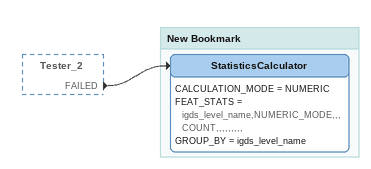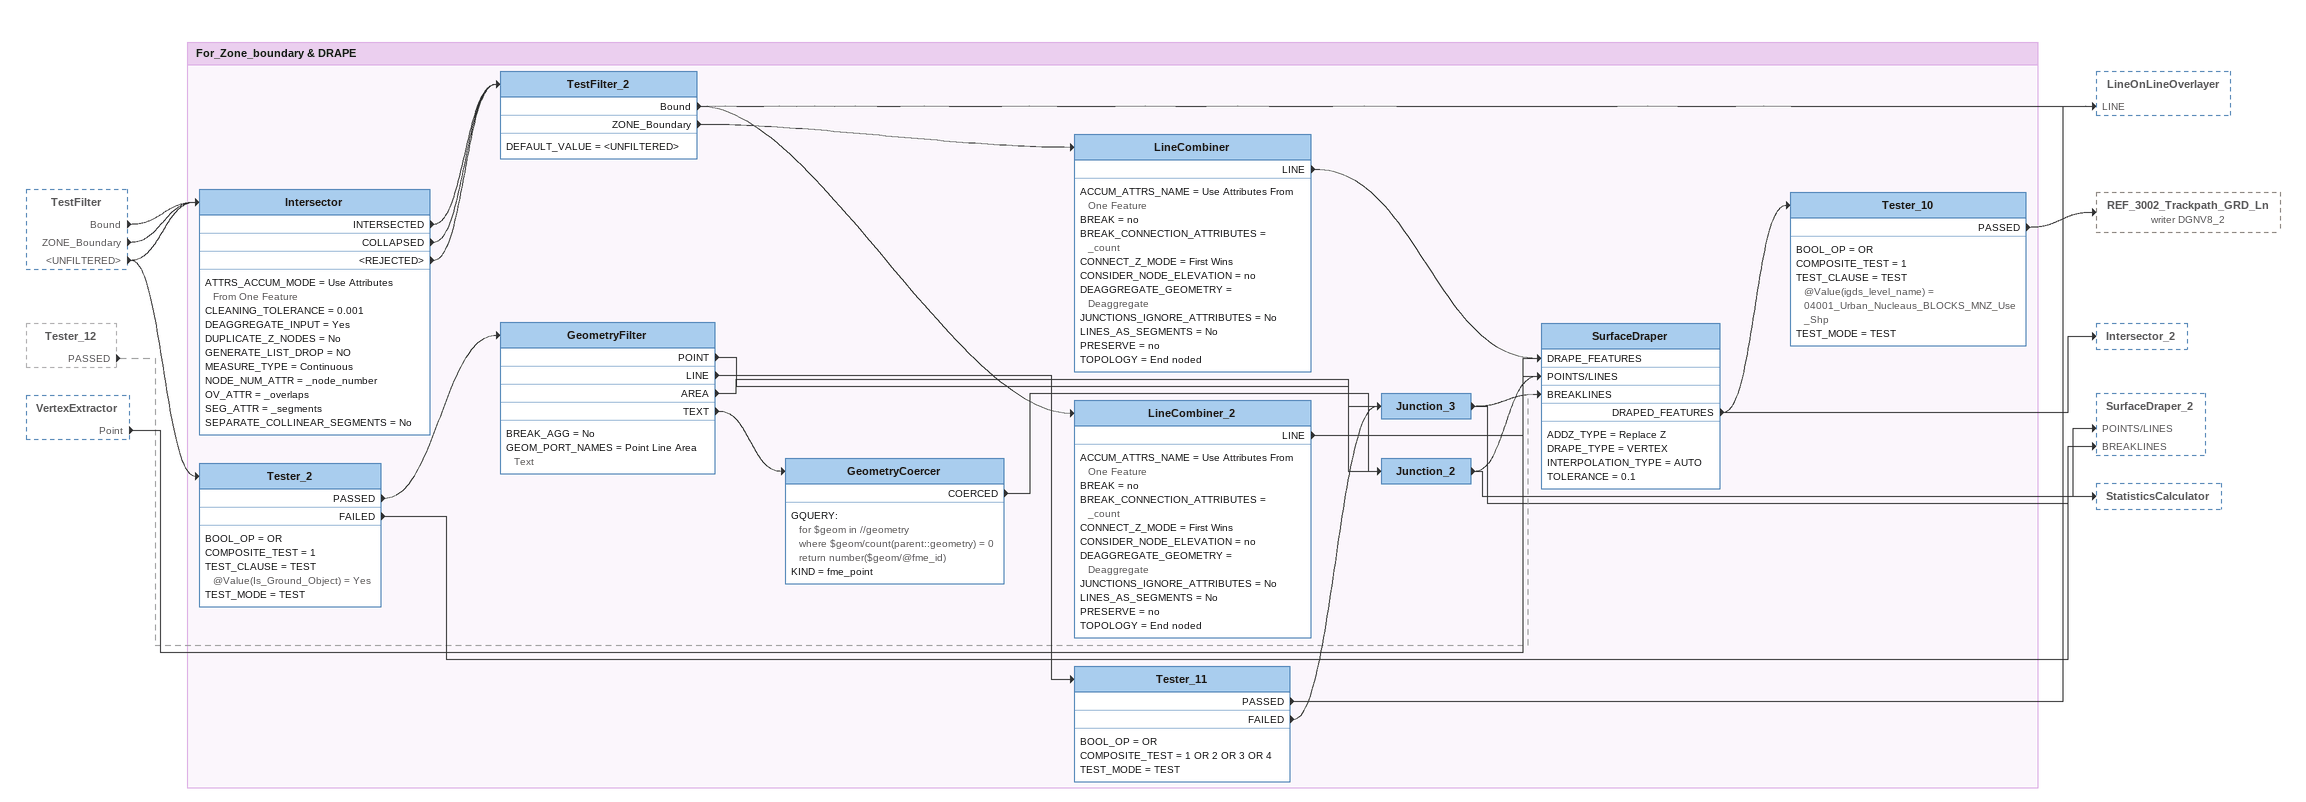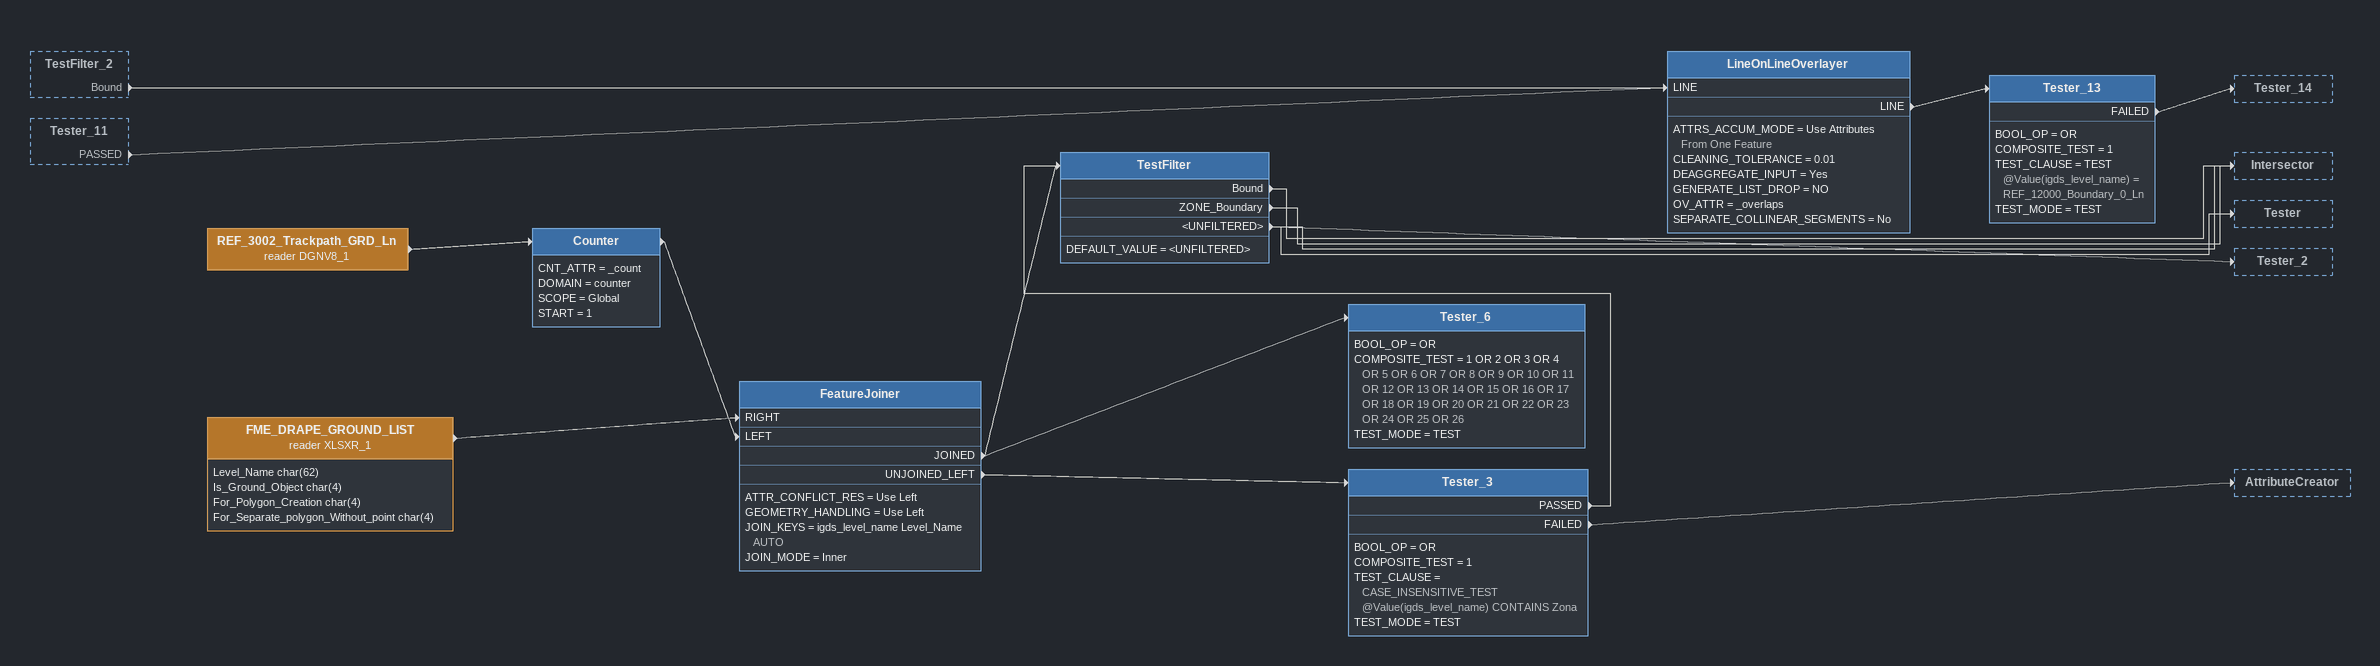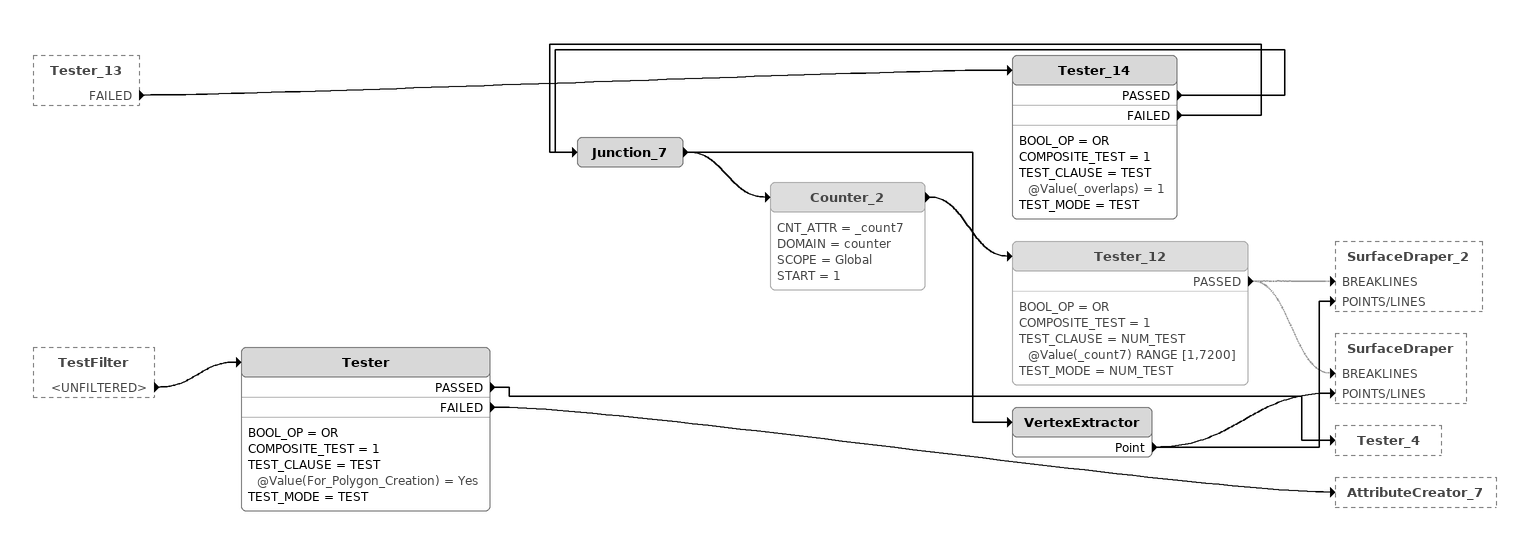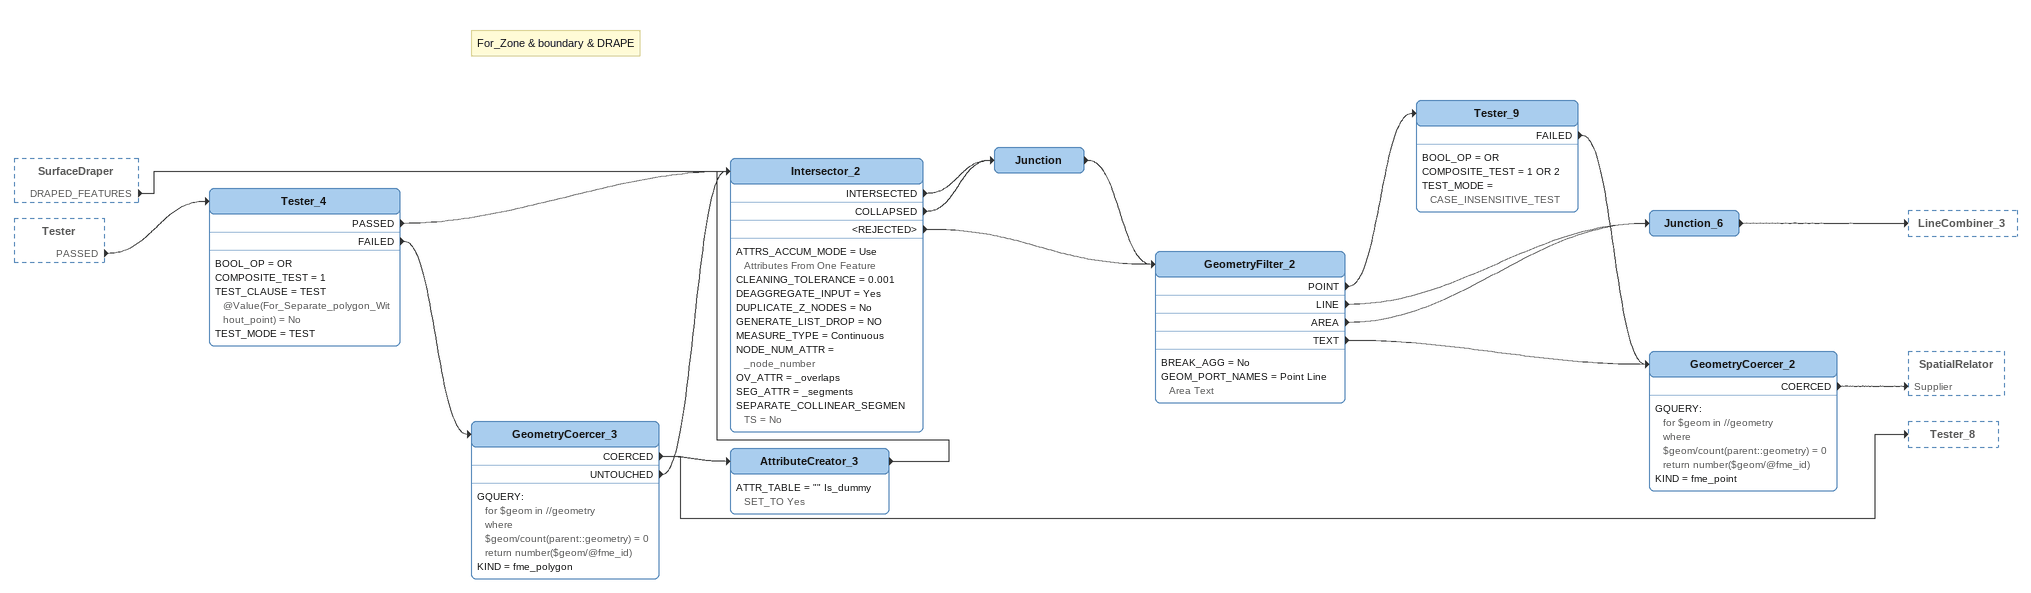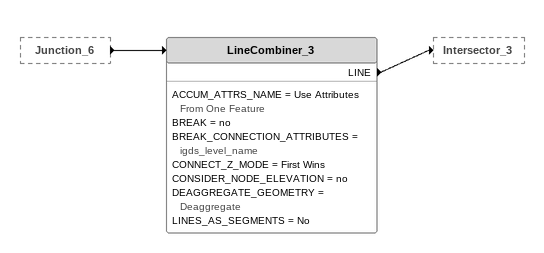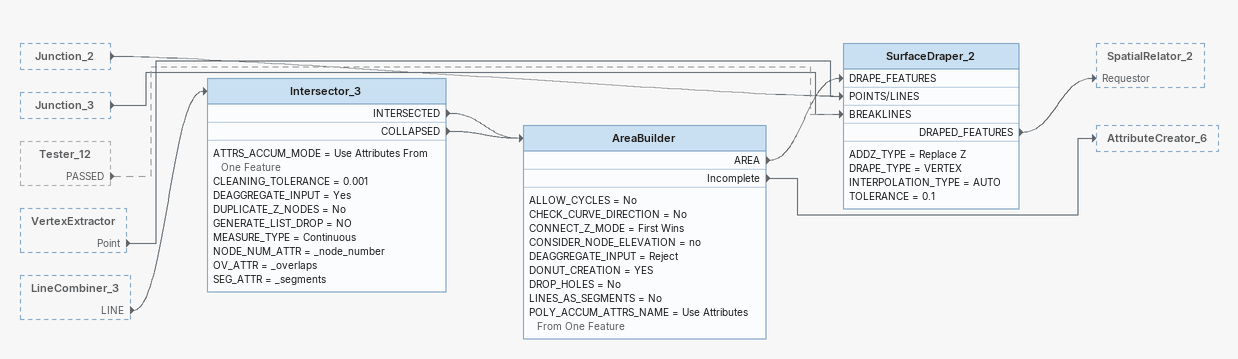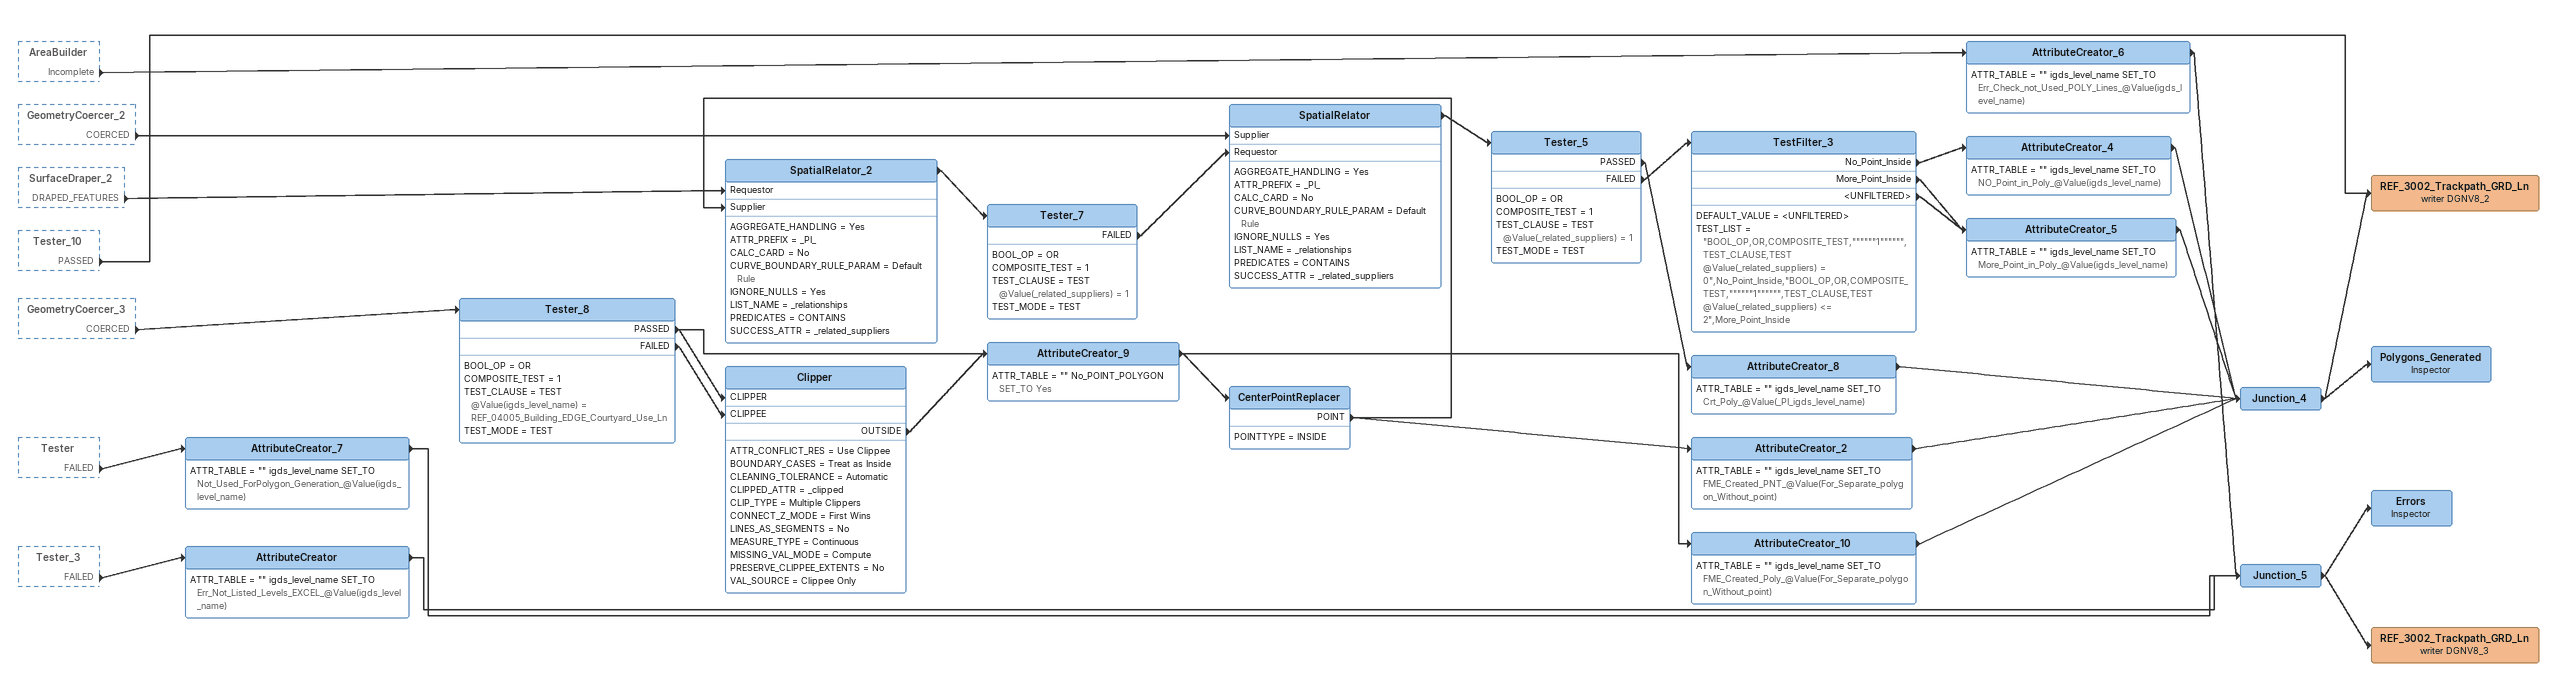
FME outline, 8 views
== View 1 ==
Tester_2 [outside]
    FAILED -> StatisticsCalculator

Bookmark: New Bookmark
StatisticsCalculator
    CALCULATION_MODE = NUMERIC
    FEAT_STATS = igds_level_name,NUMERIC_MODE,,,COUNT,,,,,,,,,
    GROUP_BY = igds_level_name

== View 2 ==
TestFilter [outside]
    Bound -> Intersector
    ZONE_Boundary -> Intersector
    <UNFILTERED> -> Intersector
    <UNFILTERED> -> Tester_2
Tester_12 [outside]
    PASSED -> SurfaceDraper [BREAKLINES] [off]
VertexExtractor [outside]
    Point -> SurfaceDraper [POINTS/LINES]

Bookmark: For_Zone_boundary & DRAPE
Intersector
    ATTRS_ACCUM_MODE = Use Attributes From One Feature
    CLEANING_TOLERANCE = 0.001
    DEAGGREGATE_INPUT = Yes
    DUPLICATE_Z_NODES = No
    GENERATE_LIST_DROP = NO
    MEASURE_TYPE = Continuous
    NODE_NUM_ATTR = _node_number
    OV_ATTR = _overlaps
    SEG_ATTR = _segments
    SEPARATE_COLLINEAR_SEGMENTS = No
    INTERSECTED -> TestFilter_2
    COLLAPSED -> TestFilter_2
    <REJECTED> -> TestFilter_2
TestFilter_2
    DEFAULT_VALUE = <UNFILTERED>
    Bound -> LineCombiner_2
    Bound -> LineOnLineOverlayer [LINE]
    ZONE_Boundary -> LineCombiner
LineCombiner
    ACCUM_ATTRS_NAME = Use Attributes From One Feature
    BREAK = no
    BREAK_CONNECTION_ATTRIBUTES = _count
    CONNECT_Z_MODE = First Wins
    CONSIDER_NODE_ELEVATION = no
    DEAGGREGATE_GEOMETRY = Deaggregate
    JUNCTIONS_IGNORE_ATTRIBUTES = No
    LINES_AS_SEGMENTS = No
    PRESERVE = no
    TOPOLOGY = End noded
    LINE -> SurfaceDraper [DRAPE_FEATURES]
LineCombiner_2
    ACCUM_ATTRS_NAME = Use Attributes From One Feature
    BREAK = no
    BREAK_CONNECTION_ATTRIBUTES = _count
    CONNECT_Z_MODE = First Wins
    CONSIDER_NODE_ELEVATION = no
    DEAGGREGATE_GEOMETRY = Deaggregate
    JUNCTIONS_IGNORE_ATTRIBUTES = No
    LINES_AS_SEGMENTS = No
    PRESERVE = no
    TOPOLOGY = End noded
    LINE -> SurfaceDraper [DRAPE_FEATURES]
Tester_2
    BOOL_OP = OR
    COMPOSITE_TEST = 1
    TEST_CLAUSE = TEST @Value(Is_Ground_Object) = Yes
    TEST_MODE = TEST
    PASSED -> GeometryFilter
    FAILED -> StatisticsCalculator
GeometryFilter
    BREAK_AGG = No
    GEOM_PORT_NAMES = Point Line Area Text
    POINT -> Junction_2
    LINE -> Tester_11
    AREA -> Junction_3
    TEXT -> GeometryCoercer
Tester_11
    BOOL_OP = OR
    COMPOSITE_TEST = 1 OR 2 OR 3 OR 4
    TEST_MODE = TEST
    PASSED -> LineOnLineOverlayer [LINE]
    FAILED -> Junction_3
Junction_3
    -> SurfaceDraper [BREAKLINES]
    -> SurfaceDraper_2 [BREAKLINES]
GeometryCoercer
    GQUERY:
      for $geom in //geometry
      where $geom/count(parent::geometry) = 0
      return number($geom/@fme_id)
    KIND = fme_point
    COERCED -> Junction_2
Junction_2
    -> SurfaceDraper [POINTS/LINES]
    -> SurfaceDraper_2 [POINTS/LINES]
SurfaceDraper
    ADDZ_TYPE = Replace Z
    DRAPE_TYPE = VERTEX
    INTERPOLATION_TYPE = AUTO
    TOLERANCE = 0.1
    DRAPED_FEATURES -> Intersector_2
    DRAPED_FEATURES -> Tester_10
Tester_10
    BOOL_OP = OR
    COMPOSITE_TEST = 1
    TEST_CLAUSE = TEST @Value(igds_level_name) = 04001_Urban_Nucleaus_BLOCKS_MNZ_Use_Shp
    TEST_MODE = TEST
    PASSED -> REF_3002_Trackpath_GRD_Ln (writer DGNV8_2)

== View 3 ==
TestFilter_2 [outside]
    Bound -> LineOnLineOverlayer [LINE]
Tester_11 [outside]
    PASSED -> LineOnLineOverlayer [LINE]
REF_3002_Trackpath_GRD_Ln (reader DGNV8_1)
    -> Counter
Counter
    CNT_ATTR = _count
    DOMAIN = counter
    SCOPE = Global
    START = 1
    -> FeatureJoiner [LEFT]
FME_DRAPE_GROUND_LIST (reader XLSXR_1)
    attributes: Level_Name char(62), Is_Ground_Object char(4), For_Polygon_Creation char(4), For_Separate_polygon_Without_point char(4)
    -> FeatureJoiner [RIGHT]
FeatureJoiner
    ATTR_CONFLICT_RES = Use Left
    GEOMETRY_HANDLING = Use Left
    JOIN_KEYS = igds_level_name Level_Name AUTO
    JOIN_MODE = Inner
    JOINED -> TestFilter
    JOINED -> Tester_6
    UNJOINED_LEFT -> Tester_3
Tester_6
    BOOL_OP = OR
    COMPOSITE_TEST = 1 OR 2 OR 3 OR 4 OR 5 OR 6 OR 7 OR 8 OR 9 OR 10 OR 11 OR 12 OR 13 OR 14 OR 15 OR 16 OR 17 OR 18 OR 19 OR 20 OR 21 OR 22 OR 23 OR 24 OR 25 OR 26
    TEST_MODE = TEST
Tester_3
    BOOL_OP = OR
    COMPOSITE_TEST = 1
    TEST_CLAUSE = CASE_INSENSITIVE_TEST @Value(igds_level_name) CONTAINS Zona
    TEST_MODE = TEST
    PASSED -> TestFilter
    FAILED -> AttributeCreator
TestFilter
    DEFAULT_VALUE = <UNFILTERED>
    Bound -> Intersector
    ZONE_Boundary -> Intersector
    <UNFILTERED> -> Intersector
    <UNFILTERED> -> Tester
    <UNFILTERED> -> Tester_2
LineOnLineOverlayer
    ATTRS_ACCUM_MODE = Use Attributes From One Feature
    CLEANING_TOLERANCE = 0.01
    DEAGGREGATE_INPUT = Yes
    GENERATE_LIST_DROP = NO
    OV_ATTR = _overlaps
    SEPARATE_COLLINEAR_SEGMENTS = No
    LINE -> Tester_13
Tester_13
    BOOL_OP = OR
    COMPOSITE_TEST = 1
    TEST_CLAUSE = TEST @Value(igds_level_name) = REF_12000_Boundary_0_Ln
    TEST_MODE = TEST
    FAILED -> Tester_14

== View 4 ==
Tester_13 [outside]
    FAILED -> Tester_14
TestFilter [outside]
    <UNFILTERED> -> Tester
Tester_14
    BOOL_OP = OR
    COMPOSITE_TEST = 1
    TEST_CLAUSE = TEST @Value(_overlaps) = 1
    TEST_MODE = TEST
    PASSED -> Junction_7
    FAILED -> Junction_7
Junction_7
    -> Counter_2
    -> VertexExtractor
Counter_2 [off]
    CNT_ATTR = _count7
    DOMAIN = counter
    SCOPE = Global
    START = 1
    -> Tester_12
Tester_12 [off]
    BOOL_OP = OR
    COMPOSITE_TEST = 1
    TEST_CLAUSE = NUM_TEST @Value(_count7) RANGE [1,7200]
    TEST_MODE = NUM_TEST
    PASSED -> SurfaceDraper_2 [BREAKLINES] [off]
    PASSED -> SurfaceDraper [BREAKLINES] [off]
VertexExtractor
    Point -> SurfaceDraper [POINTS/LINES]
    Point -> SurfaceDraper_2 [POINTS/LINES]
Tester
    BOOL_OP = OR
    COMPOSITE_TEST = 1
    TEST_CLAUSE = TEST @Value(For_Polygon_Creation) = Yes
    TEST_MODE = TEST
    PASSED -> Tester_4
    FAILED -> AttributeCreator_7

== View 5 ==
SurfaceDraper [outside]
    DRAPED_FEATURES -> Intersector_2
Tester [outside]
    PASSED -> Tester_4
Tester_4
    BOOL_OP = OR
    COMPOSITE_TEST = 1
    TEST_CLAUSE = TEST @Value(For_Separate_polygon_Without_point) = No
    TEST_MODE = TEST
    PASSED -> Intersector_2
    FAILED -> GeometryCoercer_3
GeometryCoercer_3
    GQUERY:
      for $geom in //geometry
      where $geom/count(parent::geometry) = 0
      return number($geom/@fme_id)
    KIND = fme_polygon
    COERCED -> AttributeCreator_3
    COERCED -> Tester_8
    UNTOUCHED -> Intersector_2
AttributeCreator_3
    ATTR_TABLE = "" Is_dummy SET_TO Yes
    -> Intersector_2
Note: For_Zone & boundary & DRAPE
Intersector_2
    ATTRS_ACCUM_MODE = Use Attributes From One Feature
    CLEANING_TOLERANCE = 0.001
    DEAGGREGATE_INPUT = Yes
    DUPLICATE_Z_NODES = No
    GENERATE_LIST_DROP = NO
    MEASURE_TYPE = Continuous
    NODE_NUM_ATTR = _node_number
    OV_ATTR = _overlaps
    SEG_ATTR = _segments
    SEPARATE_COLLINEAR_SEGMENTS = No
    INTERSECTED -> Junction
    COLLAPSED -> Junction
    <REJECTED> -> GeometryFilter_2
Junction
    -> GeometryFilter_2
GeometryFilter_2
    BREAK_AGG = No
    GEOM_PORT_NAMES = Point Line Area Text
    POINT -> Tester_9
    LINE -> Junction_6
    AREA -> Junction_6
    TEXT -> GeometryCoercer_2
Tester_9
    BOOL_OP = OR
    COMPOSITE_TEST = 1 OR 2
    TEST_MODE = CASE_INSENSITIVE_TEST
    FAILED -> GeometryCoercer_2
GeometryCoercer_2
    GQUERY:
      for $geom in //geometry
      where $geom/count(parent::geometry) = 0
      return number($geom/@fme_id)
    KIND = fme_point
    COERCED -> SpatialRelator [Supplier]
Junction_6
    -> LineCombiner_3

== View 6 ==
Junction_6 [outside]
    -> LineCombiner_3
LineCombiner_3
    ACCUM_ATTRS_NAME = Use Attributes From One Feature
    BREAK = no
    BREAK_CONNECTION_ATTRIBUTES = igds_level_name
    CONNECT_Z_MODE = First Wins
    CONSIDER_NODE_ELEVATION = no
    DEAGGREGATE_GEOMETRY = Deaggregate
    LINES_AS_SEGMENTS = No
    LINE -> Intersector_3

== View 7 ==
Junction_2 [outside]
    -> SurfaceDraper_2 [POINTS/LINES]
Junction_3 [outside]
    -> SurfaceDraper_2 [BREAKLINES]
Tester_12 [outside]
    PASSED -> SurfaceDraper_2 [BREAKLINES] [off]
VertexExtractor [outside]
    Point -> SurfaceDraper_2 [POINTS/LINES]
LineCombiner_3 [outside]
    LINE -> Intersector_3
Intersector_3
    ATTRS_ACCUM_MODE = Use Attributes From One Feature
    CLEANING_TOLERANCE = 0.001
    DEAGGREGATE_INPUT = Yes
    DUPLICATE_Z_NODES = No
    GENERATE_LIST_DROP = NO
    MEASURE_TYPE = Continuous
    NODE_NUM_ATTR = _node_number
    OV_ATTR = _overlaps
    SEG_ATTR = _segments
    INTERSECTED -> AreaBuilder
    COLLAPSED -> AreaBuilder
AreaBuilder
    ALLOW_CYCLES = No
    CHECK_CURVE_DIRECTION = No
    CONNECT_Z_MODE = First Wins
    CONSIDER_NODE_ELEVATION = no
    DEAGGREGATE_INPUT = Reject
    DONUT_CREATION = YES
    DROP_HOLES = No
    LINES_AS_SEGMENTS = No
    POLY_ACCUM_ATTRS_NAME = Use Attributes From One Feature
    AREA -> SurfaceDraper_2 [DRAPE_FEATURES]
    Incomplete -> AttributeCreator_6
SurfaceDraper_2
    ADDZ_TYPE = Replace Z
    DRAPE_TYPE = VERTEX
    INTERPOLATION_TYPE = AUTO
    TOLERANCE = 0.1
    DRAPED_FEATURES -> SpatialRelator_2 [Requestor]

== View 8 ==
AreaBuilder [outside]
    Incomplete -> AttributeCreator_6
GeometryCoercer_2 [outside]
    COERCED -> SpatialRelator [Supplier]
SurfaceDraper_2 [outside]
    DRAPED_FEATURES -> SpatialRelator_2 [Requestor]
Tester_10 [outside]
    PASSED -> REF_3002_Trackpath_GRD_Ln (writer DGNV8_2)
GeometryCoercer_3 [outside]
    COERCED -> Tester_8
Tester [outside]
    FAILED -> AttributeCreator_7
Tester_3 [outside]
    FAILED -> AttributeCreator
AttributeCreator_6
    ATTR_TABLE = "" igds_level_name SET_TO Err_Check_not_Used_POLY_Lines_@Value(igds_level_name)
    -> Junction_5
Tester_8
    BOOL_OP = OR
    COMPOSITE_TEST = 1
    TEST_CLAUSE = TEST @Value(igds_level_name) = REF_04005_Building_EDGE_Courtyard_Use_Ln
    TEST_MODE = TEST
    PASSED -> Clipper [CLIPPER]
    PASSED -> AttributeCreator_9
    FAILED -> Clipper [CLIPPEE]
Clipper
    ATTR_CONFLICT_RES = Use Clippee
    BOUNDARY_CASES = Treat as Inside
    CLEANING_TOLERANCE = Automatic
    CLIPPED_ATTR = _clipped
    CLIP_TYPE = Multiple Clippers
    CONNECT_Z_MODE = First Wins
    LINES_AS_SEGMENTS = No
    MEASURE_TYPE = Continuous
    MISSING_VAL_MODE = Compute
    PRESERVE_CLIPPEE_EXTENTS = No
    VAL_SOURCE = Clippee Only
    OUTSIDE -> AttributeCreator_9
AttributeCreator_9
    ATTR_TABLE = "" No_POINT_POLYGON SET_TO Yes
    -> CenterPointReplacer
    -> AttributeCreator_10
CenterPointReplacer
    POINTTYPE = INSIDE
    POINT -> SpatialRelator_2 [Supplier]
    POINT -> AttributeCreator_2
SpatialRelator_2
    AGGREGATE_HANDLING = Yes
    ATTR_PREFIX = _PI_
    CALC_CARD = No
    CURVE_BOUNDARY_RULE_PARAM = Default Rule
    IGNORE_NULLS = Yes
    LIST_NAME = _relationships
    PREDICATES = CONTAINS
    SUCCESS_ATTR = _related_suppliers
    -> Tester_7
Tester_7
    BOOL_OP = OR
    COMPOSITE_TEST = 1
    TEST_CLAUSE = TEST @Value(_related_suppliers) = 1
    TEST_MODE = TEST
    FAILED -> SpatialRelator [Requestor]
SpatialRelator
    AGGREGATE_HANDLING = Yes
    ATTR_PREFIX = _PI_
    CALC_CARD = No
    CURVE_BOUNDARY_RULE_PARAM = Default Rule
    IGNORE_NULLS = Yes
    LIST_NAME = _relationships
    PREDICATES = CONTAINS
    SUCCESS_ATTR = _related_suppliers
    -> Tester_5
Tester_5
    BOOL_OP = OR
    COMPOSITE_TEST = 1
    TEST_CLAUSE = TEST @Value(_related_suppliers) = 1
    TEST_MODE = TEST
    PASSED -> AttributeCreator_8
    FAILED -> TestFilter_3
TestFilter_3
    DEFAULT_VALUE = <UNFILTERED>
    TEST_LIST = "BOOL_OP,OR,COMPOSITE_TEST,""""""1"""""",TEST_CLAUSE,TEST @Value(_related_suppliers) = 0",No_Point_Inside,"BOOL_OP,OR,COMPOSITE_TEST,""""""1"""""",TEST_CLAUSE,TEST @Value(_related_suppliers) <= 2",More_Point_Inside
    No_Point_Inside -> AttributeCreator_4
    More_Point_Inside -> AttributeCreator_5
    <UNFILTERED> -> AttributeCreator_5
AttributeCreator_4
    ATTR_TABLE = "" igds_level_name SET_TO NO_Point_in_Poly_@Value(igds_level_name)
    -> Junction_4
AttributeCreator_5
    ATTR_TABLE = "" igds_level_name SET_TO More_Point_in_Poly_@Value(igds_level_name)
    -> Junction_4
AttributeCreator_8
    ATTR_TABLE = "" igds_level_name SET_TO Crt_Poly_@Value(_PI_igds_level_name)
    -> Junction_4
AttributeCreator_2
    ATTR_TABLE = "" igds_level_name SET_TO FME_Created_PNT_@Value(For_Separate_polygon_Without_point)
    -> Junction_4
AttributeCreator_10
    ATTR_TABLE = "" igds_level_name SET_TO FME_Created_Poly_@Value(For_Separate_polygon_Without_point)
    -> Junction_4
Junction_4
    -> Polygons_Generated
    -> REF_3002_Trackpath_GRD_Ln (writer DGNV8_2)
REF_3002_Trackpath_GRD_Ln (writer DGNV8_2)
Polygons_Generated: Inspector
AttributeCreator_7
    ATTR_TABLE = "" igds_level_name SET_TO Not_Used_ForPolygon_Generation_@Value(igds_level_name)
    -> Junction_5
AttributeCreator
    ATTR_TABLE = "" igds_level_name SET_TO Err_Not_Listed_Levels_EXCEL_@Value(igds_level_name)
    -> Junction_5
Junction_5
    -> Errors
    -> REF_3002_Trackpath_GRD_Ln (writer DGNV8_3)
Errors: Inspector
REF_3002_Trackpath_GRD_Ln (writer DGNV8_3)
